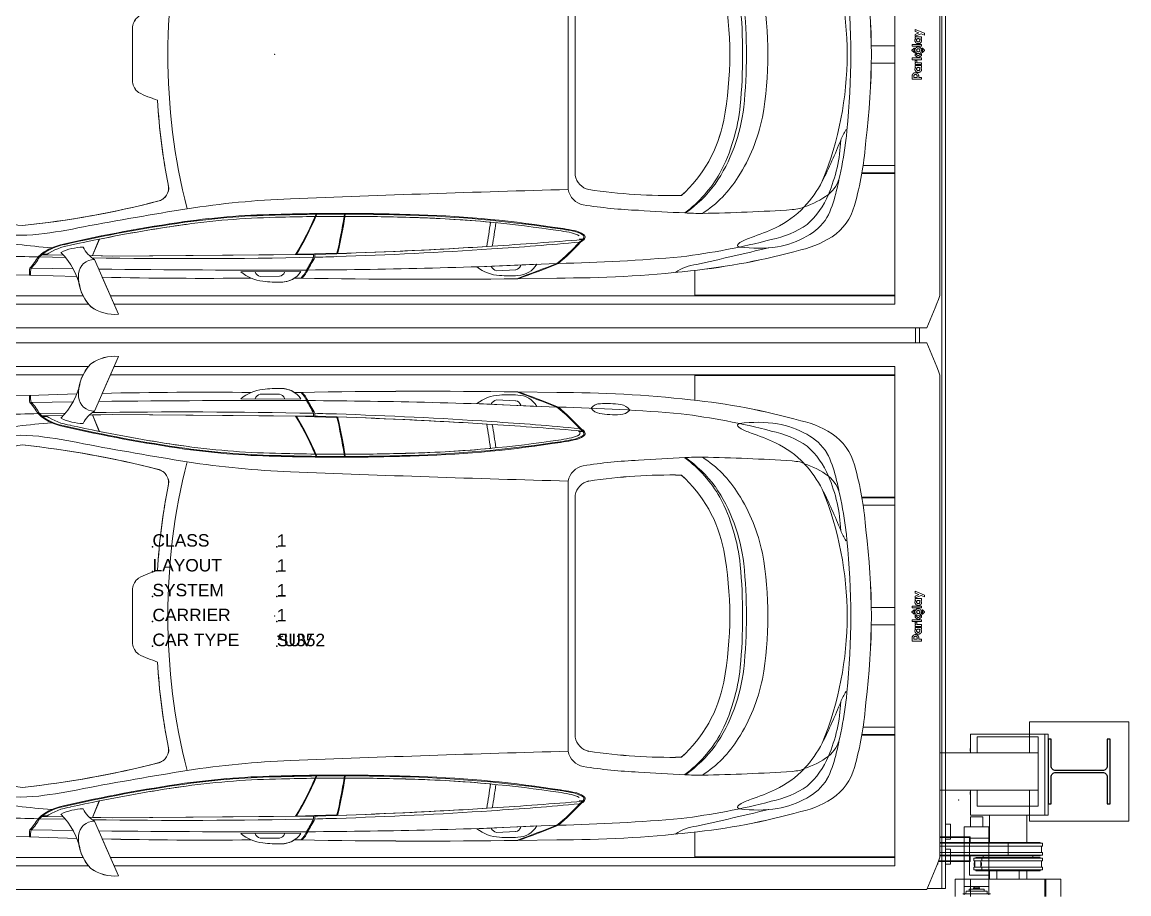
# Model space of a CAD drawing. Header units: inches. Extents: x 1381 to 8971, y 493 to 2599.
# Drawn here: x 1605.9 to 2051, y 1664.3 to 2015 of the extents above; entities that cross this region are included whole.
import ezdxf

# ---------------------------------------------------------------- set-up
doc = ezdxf.new("R2010")
doc.units = ezdxf.units.IN
doc.header["$MEASUREMENT"] = 0
doc.set_wipeout_variables(frame=1)
doc.linetypes.add('PHANTOM', pattern=[12.7, 6.35, -1.27, 1.27, -1.27, 1.27, -1.27])
for name, color, linetype in [('PK24-LOGO', 7, 'Continuous'), ('PK24E', 7, 'Continuous'), ('PK24E-COMP-CAR', 7, 'Continuous'), ('PK24E-DATA', 7, 'Continuous'), ('PK24E-STRUCT-STEEL', 254, 'Continuous')]:
    doc.layers.add(name, color=color, linetype=linetype)
for name, color, linetype, true_color in [('PK24E-COMP-PALLET', 132, 'Continuous', 0x00b7c8), ('PK24E-HELPER', 253, 'PHANTOM', 0xa1a1a1), ('PK24E-SYS-LIFT', 31, 'Continuous', 0xffcc5a), ('PK24E-SYS-SHELF', 31, 'Continuous', 0xffcc5a)]:
    doc.layers.add(name, color=color, linetype=linetype, true_color=true_color)
doc.layers.add('Text', color=142, linetype='Continuous', lineweight=20)
doc.styles.get("Standard").update_dxf_attribs({"font": 'arial.ttf'})

# ---------------------------------------------------------------- blocks, each defined once
blk = doc.blocks.new('SEDAN---TOP-COMP-PKE24')
at = {"layer": 'PK24E-COMP-CAR', "lineweight": 5}
for p, q in [((-62.86, 104.5), (-72.44, 82.5)), ((-98.66, 88.8), (-79.61, 89.39)), ((-5.82, 89.3), (1.87, 89.25)), ((97.78, 90.23), (113.41, 89.96)), ((-98.66, 88.8), (-169.27, 88.29)), ((-97.93, 86.02), (-81.06, 86.26)), ((10.5, 87.37), (-13.63, 87.41)), ((105.43, 84.4), (81.33, 85.52)), ((89.22, 87.05), (96.9, 86.66)), ((-95.15, 81.48), (-93.97, 80.32)), ((-94.58, 81.49), (-84.09, 81.71)), ((-94.58, 81.49), (-93.64, 80.58)), ((-93.64, 80.58), (-91.91, 80.62)), ((-93.36, 80.34), (-91.61, 80.39)), ((-91.91, 80.62), (-84.91, 80.75)), ((-74.57, 80.93), (-65.09, 81.1)), ((-70.54, 74.33), (-73.22, 80.95)), ((15.63, 80.44), (-65.09, 81.1)), ((16.01, 80.23), (8.78, 80.42)), ((15.63, 81.62), (15.63, 80.46)), ((16.01, 80.23), (25.03, 79.95)), ((16.15, 81.61), (16.15, 80.46)), ((122.48, 74.33), (122.11, 74.63)), ((122.48, 74.33), (124.09, 74.18)), ((123.8, 74.5), (124.09, 74.18)), ((16.52, 65.21), (16.91, 64.26)), ((16.91, 64.26), (28.03, 64.26)), ((28.03, 64.26), (27.9, 65.14)), ((120.81, 48.65), (120.81, -48.65)), ((-57.16, 11.11), (-57.16, -11.11)), ((16.52, -65.21), (16.91, -64.26)), ((16.91, -64.26), (28.03, -64.26)), ((28.03, -64.26), (27.9, -65.14)), ((-70.54, -74.33), (-73.22, -80.95)), ((122.48, -74.33), (124.09, -74.18)), ((123.8, -74.5), (124.09, -74.18)), ((16.01, -80.23), (25.03, -79.95)), ((-95.15, -81.48), (-93.97, -80.32)), ((-94.58, -81.49), (-93.64, -80.58)), ((-94.58, -81.49), (-84.09, -81.71)), ((-93.64, -80.58), (-91.91, -80.62)), ((-93.36, -80.34), (-91.61, -80.39)), ((-91.91, -80.62), (-84.91, -80.75)), ((-74.57, -80.93), (-65.09, -81.1)), ((-62.86, -104.5), (-72.44, -82.5)), ((15.63, -80.44), (-65.09, -81.1)), ((16.01, -80.23), (8.78, -80.42)), ((15.63, -81.62), (15.63, -80.46)), ((16.15, -81.61), (16.15, -80.46)), ((105.43, -84.4), (81.33, -85.52)), ((-98.66, -88.8), (-169.27, -88.29)), ((-98.66, -88.8), (-79.61, -89.39)), ((-97.93, -86.02), (-81.06, -86.26)), ((10.5, -87.37), (-13.63, -87.41)), ((89.22, -87.05), (96.9, -86.66)), ((-5.82, -89.3), (1.87, -89.25)), ((97.78, -90.23), (113.41, -89.96))]:
    blk.add_line(p, q, dxfattribs=at)
blk.add_lwpolyline([(-169.27, 88.29), (-98.66, 88.8), (-79.61, 89.39, 0.023024), (-78.74, 91.93, -0.158163), (-73.91, 101.48, -0.182926), (-62.86, 104.5), (-69.33, 89.64, -0.007742), (-9.49, 90.01, -0.077763), (-4.76, 91.22, -0.044865), (2.6, 91.59, -0.150488), (7.83, 90.05, -0.000309), (10.57, 90.02, -0.008053), (97.78, 90.23), (113.41, 89.96, -0.029408), (167.21, 87.06, -0.042052), (211.54, 78.64, -0.105095), (225.75, 72.2, -0.171896), (233.64, 58.91, -0.050927), (237.67, 34.67, -0.065564), (237.67, -34.67, -0.050927), (233.64, -58.91, -0.171896), (225.75, -72.2, -0.105095), (211.54, -78.64, -0.042052), (167.21, -87.06, -0.029408), (113.41, -89.96), (97.78, -90.23, -0.008053), (10.57, -90.02, -0.000309), (7.83, -90.05, -0.150488), (2.6, -91.59, -0.044865), (-4.76, -91.22, -0.077763), (-9.49, -90.01, -0.007742), (-69.33, -89.64), (-62.86, -104.5, -0.182926), (-73.91, -101.48, -0.158163), (-78.74, -91.93, 0.023024), (-79.61, -89.39), (-98.66, -88.8), (-169.27, -88.29)], format="xyb", dxfattribs=at)
for points in [[(-65.09, 81.1), (-73.22, 80.95), (-70.53, 74.32, 0.014822), (-35.67, 68.36, 0.030043), (2.71, 65.49, 0.004063), (16.22, 65.21, 0.035411), (8.42, 80.5)], [(25.28, 80.15, -0.016235), (28.25, 65.14, 0.00745), (54.29, 65.56, 0.017199), (86.77, 67.51, 0.008624), (85.26, 77.28, 0.007485)], [(-101.46, 68.87, 0.21976), (-113.83, 62.35, 0.069678), (-119.98, 41.74, 0.063275), (-119.98, -41.74, 0.069678), (-113.83, -62.35, 0.21976), (-101.46, -68.87, 0.037117), (-46.41, -58.91, 0.360325), (-42.69, -53.02, -0.038423), (-47.08, -18.45, -0.032223), (-54.77, -15.32, -0.201945), (-57.16, -11.11), (-57.16, 11.11, -0.201945), (-54.77, 15.32, -0.032223), (-47.08, 18.45, -0.038423), (-42.69, 53.02, 0.360325), (-46.41, 58.91, 0.037117)], [(126.3, 54.38, 0.304088), (120.81, 48.65), (120.81, -48.65, 0.304088), (126.3, -54.38, 0.041268), (163.52, -56.77, 0.163886), (180.58, -26.5, 0.091893), (180.58, 26.5, 0.163886), (163.52, 56.77, 0.041268)], [(-35.67, -68.36, 0.014822), (-70.53, -74.32), (-73.22, -80.95), (-65.09, -81.1), (8.42, -80.5, 0.035411), (16.22, -65.21, 0.004063), (2.71, -65.49, 0.030043)], [(28.25, -65.14, -0.016235), (25.28, -80.15, 0.007485), (85.26, -77.28, 0.008624), (86.77, -67.51, 0.017199), (54.29, -65.56, 0.00745)]]:
    blk.add_lwpolyline(points, format="xyb", close=True, dxfattribs=at)
for centre, radius, start, end in [((-64.4, 88.4), 16.17, 84.5375, 126.0025), ((-61.6, 89.26), 17.35, 135.2065, 183.224), ((-106.68, 100.05), 29.09, 315.424, 349.2913), ((-27.52, -1842.23), 1932.32, 89.46551, 91.2399), ((-3.27, 75.49), 15.8, 95.4125, 130.9847), ((-5.03, 86.36), 3.04, 105.091, 158.8834), ((0.97, 50.47), 41.15, 87.7248, 98.0001), ((1.53, 86.64), 2.64, 20.8811, 82.6101), ((2.73, 82.33), 9.26, 33.0251, 90.7991), ((-19.05, -2122.12), 2212.33, 89.23306, 89.30384), ((60.59, -2617.2), 2707.68, 89.21283, 91.05848), ((2.79, 82.38), 10.9, 23.5779, 44.4636), ((2.01, 81.41), 12.48, 25.2884, 43.4409), ((94.26, 47.96), 41.15, 85.1459, 95.4212), ((-293.91, -966.2), 1126.56, 68.80125, 69.67692), ((7.29, -176.06), 281.25, 67.6811, 71.2298), ((115.73, -368.46), 458.42, 83.5521, 90.29), ((-88.33, 88.24), 10.35, 176.9022, 192.453), ((-120.33, 66.66), 29.22, 30.4712, 41.4579), ((-90.22, 88.08), 7.98, 174.7847, 194.9697), ((-112.63, 71.62), 20.57, 28.6754, 44.4041), ((-72.64, 88.8), 6.31, 184.7355, 271.8294), ((-4.65, -5675.73), 5762.5, 89.826757, 90.657219), ((-55.59, 45.28), 79.96, 27.0266, 31.2322), ((0.75, -2315.17), 2401.94, 87.31052, 89.70092), ((400.86, 299.68), 442.21, 208.7857, 209.5474), ((91.15, 73.14), 15.8, 92.8336, 128.4058), ((89.88, 84.08), 3.04, 102.5121, 156.3046), ((96.44, 84.06), 2.64, 18.3022, 80.0312), ((97.45, 79.7), 9.26, 30.4462, 88.2202), ((130.81, 81.06), 4.42, 87.5979, 143.4152), ((133.45, 49.46), 36.11, 80.9538, 94.1886), ((138.58, 80.08), 5.07, 34.0026, 83.7533), ((139.42, -180.22), 268.73, 74.431, 84.063), ((-36.32, -2454.38), 2536.54, 91.32888, 91.97137), ((-80.5, 98.49), 22.61, 233.4438, 258.5287), ((-80.74, 97.3), 21.15, 232.2694, 259.1312), ((-78.45, 100.5), 24, 235.8879, 261.2775), ((-66.73, 72.51), 11.5, 119.7345, 154.246), ((-36.58, -2440.23), 2522.39, 88.81394, 90.83629), ((-95.53, 17.86), 121.37, 22.4976, 31.0717), ((-95.23, 17.86), 121.37, 22.9596, 31.0262), ((114.29, 3096.19), 3016.18, 268.13548, 268.30047), ((47.02, 862.9), 783.05, 267.74093, 268.38698), ((-33.65, -1742.8), 1825.08, 86.20281, 88.16358), ((-40.59, -1924.38), 2005.61, 86.33841, 88.1264), ((-204.34, 26.99), 235.7, 9.0956, 13.0385), ((69.93, 29.14), 70.13, 41.3553, 51.6379), ((94.27, -735.78), 820.14, 85.15985, 88.61477), ((53.37, 12.12), 94.18, 42.3548, 49.8521), ((131.06, 85.96), 4.42, 210.8879, 266.7052), ((136.82, 117.13), 36.11, 260.1145, 273.3493), ((138.88, 86.15), 5.07, 270.5498, 320.3005), ((126.83, -208.42), 292.15, 75.5537, 82.7962), ((-43.08, -455.9), 535.77, 94.9919, 97.9221), ((-76.49, 99.59), 22.08, 244.6304, 268.4473), ((48.2, 656.1), 594.88, 257.06162, 261.83817), ((50.14, 668.51), 607.14, 257.16578, 261.83301), ((47.41, 659.23), 596.69, 257.46559, 261.99639), ((-204.64, 26.99), 235.7, 9.3153, 12.9871), ((-197.26, 28.6), 286.68, 7.7985, 9.7757), ((19.59, -1003.28), 1083.66, 84.54654, 86.42201), ((-192.67, 28.85), 284.29, 7.8575, 9.7787), ((-42.72, -1961.75), 2043.04, 85.32494, 86.34579), ((186.57, 76.77), 0.494, 129.2513, 176.9497), ((187.85, 77.41), 1.87, 199.2077, 244.3684), ((187.48, 75.5), 2.05, 104.9203, 126.3831), ((194.18, 25.29), 52.7, 81.2711, 97.8931), ((200.54, 99.37), 27.23, 240.2717, 250.7282), ((196.47, 42.86), 34.98, 60.0524, 80.5948), ((203.48, 42), 37.52, 53.5971, 77.5949), ((-102.26, 4.78), 67.99, 83.8009, 100.0181), ((-118.87, -126.79), 200.59, 77.923, 83.141), ((98.54, 174.84), 105.16, 276.7852, 281.4395), ((117.61, 80.7), 9.1, 281.3583, 302.3899), ((118.02, 81.66), 10.75, 281.5451, 302.4414), ((118.64, 80.77), 10.03, 280.3524, 303.9003), ((121.98, 73.67), 0.827, 307.5335, 52.783), ((118.65, 69.33), 7.29, 45.0659, 57.3941), ((119.22, 69.61), 7.04, 39.9295, 57.8756), ((123.26, 73.51), 1.07, 299.4491, 38.8727), ((123.66, 73.47), 1.17, 299.3514, 34.4026), ((156.6, -28.17), 107.67, 65.4151, 71.057), ((191.31, 34.66), 40.71, 55.877, 78.0896), ((204.14, 54.36), 21.21, 32.1506, 62.5032), ((210.94, 54.42), 23.14, 11.2056, 50.22), ((-100.59, 52.21), 16.68, 92.9735, 142.5507), ((-140.88, -306.38), 377.31, 75.6057, 84.0024), ((209.43, 1589.03), 1546.4, 259.32932, 260.89545), ((7.17, 381.59), 317.33, 262.1349, 269.1704), ((7.21, 382.52), 317.96, 262.1703, 269.1694), ((7.37, 386.04), 320.58, 262.2841, 269.1673), ((42.27, 538.54), 473.13, 271.4558, 278.3489), ((40.47, 551.19), 486.69, 271.641, 278.3926), ((43.18, 517.82), 453.56, 271.423, 278.6866), ((98.59, 175.86), 106.94, 276.9364, 281.6426), ((98.5, 176.78), 108.13, 277.0023, 281.7071), ((184.17, 33.83), 39.83, 43.7152, 64.3709), ((191.91, 43.6), 33.28, 22.4936, 48.0772), ((26.5, 878.44), 814.5, 268.31692, 269.60026), ((26.62, 883.44), 819.2, 268.31952, 269.29918), ((26.97, 896.69), 831.55, 268.32799, 269.25734), ((26.97, 896.69), 831.55, 269.27979, 269.55469), ((27.03, 939.01), 873.87, 269.57288, 270.05711), ((26.45, 924.83), 860.88, 269.62504, 271.86362), ((27.03, 939.01), 873.87, 270.07421, 271.78768), ((26.62, 925.75), 861.51, 270.11773, 271.848), ((154.02, -128.07), 190.95, 92.3174, 99.017), ((250.68, -1623.18), 1689.13, 92.90937, 93.54287), ((170.81, -28.86), 92.82, 89.2731, 93.6198), ((131.82, 20.25), 54.69, 30.2777, 52.7207), ((131.89, 17.61), 56.95, 37.4412, 54.1701), ((161.23, -630.98), 695.01, 86.13621, 89.11285), ((146.89, 24.97), 46.36, 31.4915, 57.2212), ((205.84, 33.15), 29.38, 79.4948, 85.6599), ((185.1, 46.71), 41.56, 12.9085, 27.0964), ((-48.11, 53.72), 5.46, 344.2805, 79.2136), ((210.31, 0), 253.31, 165.808, 194.192), ((20.7, 421.08), 363.31, 261.1383, 267.7269), ((396.89, 10097.96), 10047.5, 267.772041, 268.409436), ((125.55, 53), 7.66, 100.9038, 169.9775), ((209.09, 54.07), 8.25, 62.0609, 75.2343), ((202.54, 29.3), 33.7, 53.3329, 71.9981), ((176.71, 28.17), 49.14, 27.7511, 42.4711), ((116.96, 27.06), 120.95, 3.6064, 15.2679), ((38507.92, 0), 38389.96, 179.918916, 180.081084), ((127.83, 47.42), 7.13, 102.4032, 170.0587), ((159.36, -169.54), 226.34, 88.9472, 98.3998), ((127.12, 16.32), 54.42, 10.7856, 48.0145), ((214.75, 46.36), 12.73, 11.1246, 51.5606), ((165.67, 31.9), 62.01, 2.3622, 23.2046), ((73.91, 17.65), 156.47, 11.4902, 14.1867), ((179.75, 7.18), 227.11, 168.5559, 177.1567), ((119.54, 13.27), 69.51, 6.5279, 34.0955), ((127.86, 11.49), 69.65, 11.4325, 32.7677), ((94.81, 0), 135.38, 337.8449, 22.1551), ((32.35, -43.02), 210.09, 21.6408, 26.6018), ((111.67, 12.78), 75.95, 5.882, 27.4799), ((75.67, 15.25), 155.25, 6.8321, 12.4866), ((261.66, 49.18), 37.08, 203.3989, 210.465), ((188.44, 27.93), 41.78, 3.7238, 7.9632), ((-25.6, 0), 265.54, 352.4977, 7.5023), ((229.84, 30.63), 0.284, 239.4556, 4.0705), ((-71.6, 0.01), 303.27, 354.2027, 5.7986), ((37.61, 0), 145.4, 349.4993, 10.5007), ((53.43, 0), 144.91, 349.9468, 10.0532), ((-26.66, -42.67), 64.44, 108.4794, 115.8619), ((-35.79, 0), 223.95, 354.7316, 5.2684), ((-17.83, 0), 207.52, 354.1451, 5.8549), ((-50.97, 10.37), 6.23, 127.5597, 173.228), ((-50.97, -10.37), 6.23, 186.772, 232.4403), ((-26.66, 42.67), 64.44, 244.1381, 251.5206), ((179.75, -7.18), 227.11, 182.8433, 191.4441), ((119.54, -13.27), 69.51, 325.9045, 353.4721), ((111.67, -12.78), 75.95, 332.5201, 354.118), ((127.12, -16.32), 54.42, 311.9855, 349.2144), ((127.86, -11.49), 69.65, 327.2323, 348.5675), ((261.66, -49.18), 37.08, 149.535, 156.6011), ((229.84, -30.63), 0.284, 355.9295, 120.5444), ((188.44, -27.93), 41.78, 352.0368, 356.2762), ((32.35, 43.02), 210.09, 333.3982, 338.3592), ((165.67, -31.9), 62.01, 336.7954, 357.6378), ((75.67, -15.25), 155.25, 347.5134, 353.1679), ((116.96, -27.06), 120.95, 344.7321, 356.3936), ((127.83, -47.42), 7.13, 189.9413, 257.5968), ((131.82, -20.25), 54.69, 307.2793, 329.7223), ((214.75, -46.36), 12.73, 308.4394, 348.8754), ((73.91, -17.65), 156.47, 345.8133, 348.5098), ((-48.11, -53.72), 5.46, 280.7864, 15.7195), ((131.89, -17.61), 56.95, 305.8299, 322.5588), ((146.89, -24.97), 46.36, 302.7788, 328.5085), ((176.71, -28.17), 49.14, 317.5289, 332.2489), ((396.89, -10097.96), 10047.5, 91.590564, 92.227959), ((125.55, -53), 7.66, 190.0225, 259.0962), ((159.36, 169.54), 226.34, 261.6002, 271.0528), ((202.54, -29.3), 33.7, 288.0019, 306.6671), ((191.91, -43.6), 33.28, 311.9228, 337.5064), ((185.1, -46.71), 41.56, 332.9036, 347.0915), ((-140.88, 306.38), 377.31, 275.9976, 284.3943), ((209.43, -1589.03), 1546.4, 99.10455, 100.67068), ((20.7, -421.08), 363.31, 92.2731, 98.8617), ((154.02, 128.07), 190.95, 260.983, 267.6826), ((184.17, -33.83), 39.83, 295.6291, 316.2848), ((205.84, -33.15), 29.38, 274.3401, 280.5052), ((209.09, -54.07), 8.25, 284.7657, 297.9391), ((210.94, -54.42), 23.14, 309.78, 348.7944), ((-100.59, -52.21), 16.68, 217.4493, 267.0265), ((7.17, -381.59), 317.33, 90.8296, 97.8651), ((7.21, -382.52), 317.96, 90.8306, 97.8297), ((7.37, -386.04), 320.58, 90.8327, 97.7159), ((26.5, -878.44), 814.5, 90.39974, 91.68308), ((26.62, -883.44), 819.2, 90.70082, 91.68048), ((26.97, -896.69), 831.55, 90.74266, 91.67201), ((-95.53, -17.86), 121.37, 328.9283, 337.5024), ((-95.23, -17.86), 121.37, 328.9738, 337.0404), ((26.97, -896.69), 831.55, 90.44531, 90.72021), ((27.03, -939.01), 873.87, 89.94289, 90.42712), ((26.45, -924.83), 860.88, 88.13638, 90.37496), ((-204.64, -26.99), 235.7, 347.0129, 350.6847), ((-204.34, -26.99), 235.7, 346.9615, 350.9044), ((27.03, -939.01), 873.87, 88.21232, 89.92579), ((26.62, -925.75), 861.51, 88.152, 89.88227), ((42.27, -538.54), 473.13, 81.6511, 88.5442), ((40.47, -551.19), 486.69, 81.6074, 88.359), ((43.18, -517.82), 453.56, 81.3134, 88.577), ((250.68, 1623.18), 1689.13, 266.45713, 267.09063), ((170.81, 28.86), 92.82, 266.3802, 270.7269), ((161.23, 630.98), 695.01, 270.88715, 273.86379), ((204.14, -54.36), 21.21, 297.4968, 327.8494), ((-118.87, 126.79), 200.59, 276.859, 282.077), ((48.2, -656.1), 594.88, 98.16183, 102.93838), ((50.14, -668.51), 607.14, 98.16699, 102.83422), ((47.41, -659.23), 596.69, 98.00361, 102.53441), ((-197.26, -28.6), 286.68, 350.2243, 352.2015), ((-192.67, -28.85), 284.29, 350.2213, 352.1425), ((98.54, -174.84), 105.16, 78.5605, 83.2148), ((98.59, -175.86), 106.94, 78.3574, 83.0636), ((98.5, -176.78), 108.13, 78.2929, 82.9977), ((118.02, -81.66), 10.75, 57.5586, 78.4549), ((118.64, -80.77), 10.03, 56.0997, 79.6476), ((156.6, 28.17), 107.67, 288.943, 294.5849), ((191.31, -34.66), 40.71, 281.9104, 304.123), ((-43.08, 455.9), 535.77, 262.0779, 265.0081), ((-102.26, -4.78), 67.99, 259.9819, 276.1991), ((19.59, 1003.28), 1083.66, 273.57799, 275.45346), ((-42.72, 1961.75), 2043.04, 273.65421, 274.67506), ((69.93, -29.14), 70.13, 308.3621, 318.6447), ((53.37, -12.12), 94.18, 310.1479, 317.6452), ((117.61, -80.7), 9.1, 57.6101, 78.6417), ((118.65, -69.33), 7.29, 302.6059, 314.9341), ((119.22, -69.61), 7.04, 302.1244, 320.0705), ((123.26, -73.51), 1.07, 321.1273, 60.5509), ((123.66, -73.47), 1.17, 325.5974, 60.6486), ((126.83, 208.42), 292.15, 277.2038, 284.4463), ((200.54, -99.37), 27.23, 109.2718, 119.7283), ((196.47, -42.86), 34.98, 279.4052, 299.9476), ((203.48, -42), 37.52, 282.4051, 306.4029), ((-80.5, -98.49), 22.61, 101.4713, 126.5562), ((-80.74, -97.3), 21.15, 100.8688, 127.7306), ((-78.45, -100.5), 24, 98.7225, 124.1121), ((-76.49, -99.59), 22.08, 91.5527, 115.3696), ((-106.68, -100.05), 29.09, 10.7087, 44.576), ((-66.73, -72.51), 11.5, 205.754, 240.2655), ((-33.65, 1742.8), 1825.08, 271.83642, 273.79719), ((-40.59, 1924.38), 2005.61, 271.8736, 273.66159), ((139.42, 180.22), 268.73, 275.937, 285.569), ((-246.73, 1783.89), 1914.22, 282.56403, 283.45609), ((187.85, -77.41), 1.87, 115.6316, 160.7923), ((186.57, -76.77), 0.494, 183.0503, 230.7487), ((187.48, -75.5), 2.05, 233.6169, 255.0797), ((194.18, -25.29), 52.7, 262.1069, 278.7289), ((-36.32, 2454.38), 2536.54, 268.02863, 268.67112), ((-120.33, -66.66), 29.22, 318.5421, 329.5288), ((-112.63, -71.62), 20.57, 315.5959, 331.3246), ((-72.64, -88.8), 6.31, 88.1706, 175.2645), ((-36.58, 2440.23), 2522.39, 269.16371, 271.18606), ((-55.59, -45.28), 79.96, 328.7678, 332.9734), ((400.86, -299.68), 442.21, 150.4526, 151.2143), ((0.75, 2315.17), 2401.94, 270.29908, 272.68948), ((47.02, -862.9), 783.05, 91.61302, 92.25907), ((114.29, -3096.19), 3016.18, 91.69953, 91.86452), ((-293.91, 966.2), 1126.56, 290.32308, 291.19875), ((97.45, -79.7), 9.26, 271.7798, 329.5538), ((7.29, 176.06), 281.25, 288.7702, 292.3189), ((94.27, 735.78), 820.14, 271.38523, 274.84015), ((171.42, -102.14), 17.73, 95.6452, 125.5224), ((-88.33, -88.24), 10.35, 167.547, 183.0978), ((-90.22, -88.08), 7.98, 165.0303, 185.2153), ((-61.6, -89.26), 17.35, 176.776, 224.7935), ((-4.65, 5675.73), 5762.5, 269.342781, 270.173243), ((-3.27, -75.49), 15.8, 229.0153, 264.5875), ((-5.03, -86.36), 3.04, 201.1166, 254.909), ((1.53, -86.64), 2.64, 277.3899, 339.1189), ((2.73, -82.33), 9.26, 269.2009, 326.9749), ((2.79, -82.38), 10.9, 315.5364, 336.4221), ((2.01, -81.41), 12.48, 316.5591, 334.7116), ((91.15, -73.14), 15.8, 231.5942, 267.1664), ((89.88, -84.08), 3.04, 203.6954, 257.4879), ((94.26, -47.96), 41.15, 264.5788, 274.8541), ((96.44, -84.06), 2.64, 279.9688, 341.6978), ((115.73, 368.46), 458.42, 269.71, 276.4479), ((-27.52, 1842.23), 1932.32, 268.7601, 270.53449), ((0.97, -50.47), 41.15, 261.9999, 272.2752), ((-19.05, 2122.12), 2212.33, 270.69616, 270.76694), ((60.59, 2617.2), 2707.68, 268.94152, 270.78717), ((-64.4, -88.4), 16.17, 233.9975, 275.4625)]:
    blk.add_arc(centre, radius, start, end, dxfattribs=at)
blk = doc.blocks.new('LOGO----DECOR-PK24')
at = {"layer": 'PK24-LOGO', "lineweight": 5}
for p, q in [((-10, 2.13), (-8.71, 2.13)), ((-10, -1.62), (-10, 2.13)), ((-9.29, 1.47), (-9.29, 0.11)), ((-8.76, 1.47), (-9.29, 1.47)), ((-9.29, 0.11), (-8.76, 0.11)), ((-8.61, 1.46), (-8.76, 1.47)), ((-8.76, 0.11), (-8.61, 0.13)), ((-8.71, 2.13), (-8.43, 2.11)), ((-8.48, 1.42), (-8.61, 1.46)), ((-8.61, 0.13), (-8.48, 0.17)), ((-8.36, 1.35), (-8.48, 1.42)), ((-8.48, 0.17), (-8.36, 0.23)), ((-8.43, 2.11), (-8.3, 2.07)), ((-8.26, 1.27), (-8.36, 1.35)), ((-8.36, 0.23), (-8.26, 0.31)), ((-8.3, 2.07), (-8.17, 2.03)), ((-8.19, 1.17), (-8.26, 1.27)), ((-8.26, 0.31), (-8.19, 0.41)), ((-8.13, 1.05), (-8.19, 1.17)), ((-8.19, 0.41), (-8.13, 0.53)), ((-8.17, 2.03), (-7.94, 1.9)), ((-8.09, 0.93), (-8.13, 1.05)), ((-8.13, 0.53), (-8.09, 0.66)), ((-8.08, 0.79), (-8.09, 0.93)), ((-8.09, 0.66), (-8.08, 0.79)), ((-7.94, 1.9), (-7.74, 1.74)), ((-7.74, 1.74), (-7.58, 1.55)), ((-7.58, 0.04), (-7.74, -0.16)), ((-7.58, 1.55), (-7.46, 1.32)), ((-7.46, 0.27), (-7.58, 0.04)), ((-7.46, 1.32), (-7.38, 1.06)), ((-7.38, 0.52), (-7.46, 0.27)), ((-7.38, 1.06), (-7.36, 0.79)), ((-7.36, 0.79), (-7.38, 0.52)), ((-7.19, -0.02), (-7.16, 0.13)), ((-7.16, 0.13), (-7.11, 0.26)), ((-7.11, 0.26), (-6.98, 0.49)), ((-6.98, 0.49), (-6.82, 0.68)), ((-6.82, 0.68), (-6.62, 0.82)), ((-6.62, 0.82), (-6.41, 0.92)), ((-6.42, 0.06), (-6.48, -0.05)), ((-6.33, 0.17), (-6.42, 0.06)), ((-6.41, 0.92), (-6.19, 0.98)), ((-6.23, 0.25), (-6.33, 0.17)), ((-6.11, 0.31), (-6.23, 0.25)), ((-6.19, 0.98), (-5.97, 1)), ((-5.98, 0.35), (-6.11, 0.31)), ((-5.84, 0.36), (-5.98, 0.35)), ((-5.97, 1), (-5.74, 0.98)), ((-5.71, 0.35), (-5.84, 0.36)), ((-5.74, 0.98), (-5.53, 0.92)), ((-5.58, 0.31), (-5.71, 0.35)), ((-5.47, 0.24), (-5.58, 0.31)), ((-5.53, 0.92), (-5.35, 0.82)), ((-5.37, 0.16), (-5.47, 0.24)), ((-5.29, 0.06), (-5.37, 0.16)), ((-5.35, 0.82), (-5.21, 0.7)), ((-5.23, -0.06), (-5.29, 0.06)), ((-5.21, 0.7), (-5.21, 0.95)), ((-5.21, 0.95), (-4.5, 0.95)), ((-4.5, 0.95), (-4.5, -1.62)), ((-3.41, 0.95), (-4.11, 0.95)), ((-4.11, 0.95), (-4.11, -1.62)), ((-3.41, 0.53), (-3.41, 0.95)), ((-3.36, 0.62), (-3.41, 0.53)), ((-3.37, -0.03), (-3.32, 0.06)), ((-3.29, 0.71), (-3.36, 0.62)), ((-3.32, 0.06), (-3.26, 0.13)), ((-3.22, 0.78), (-3.29, 0.71)), ((-3.26, 0.13), (-3.19, 0.19)), ((-3.14, 0.84), (-3.22, 0.78)), ((-3.19, 0.19), (-3.11, 0.23)), ((-3.05, 0.89), (-3.14, 0.84)), ((-3.11, 0.23), (-3.02, 0.26)), ((-2.94, 0.92), (-3.05, 0.89)), ((-3.02, 0.26), (-2.92, 0.27)), ((-2.83, 0.94), (-2.94, 0.92)), ((-2.92, 0.27), (-2.42, 0.27)), ((-2.7, 0.95), (-2.83, 0.94)), ((-2.42, 0.95), (-2.7, 0.95)), ((-2.42, 0.27), (-2.42, 0.95)), ((-1.42, 2.13), (-2.13, 2.13)), ((-2.13, 2.13), (-2.13, -1.62)), ((-1.42, -1.62), (-1.42, 2.13)), ((-0.37, 0.95), (-1.42, -0.33)), ((-0.61, -0.33), (0.44, 0.95)), ((0.44, 0.95), (-0.37, 0.95)), ((0.44, 0.19), (0.36, -0.06)), ((0.56, 0.41), (0.44, 0.19)), ((0.72, 0.61), (0.56, 0.41)), ((0.92, 0.77), (0.72, 0.61)), ((0.77, 1.32), (0.79, 1.37)), ((0.78, 1.26), (0.77, 1.32)), ((0.81, 1.24), (0.78, 1.26)), ((0.79, 1.37), (1.61, 2.19)), ((0.85, 1.23), (0.81, 1.24)), ((0.89, 1.24), (0.85, 1.23)), ((1.07, 1.32), (0.89, 1.24)), ((1.15, 0.9), (0.92, 0.77)), ((1.27, 1.37), (1.07, 1.32)), ((1.07, -0.08), (1.13, 0.03)), ((1.13, 0.03), (1.21, 0.12)), ((1.4, 0.98), (1.15, 0.9)), ((1.21, 0.12), (1.3, 0.2)), ((1.46, 1.41), (1.27, 1.37)), ((1.3, 0.2), (1.41, 0.26)), ((1.67, 1), (1.4, 0.98)), ((1.41, 0.26), (1.54, 0.3)), ((1.67, 1.42), (1.46, 1.41)), ((1.54, 0.3), (1.67, 0.31)), ((1.61, 2.19), (1.67, 2.21)), ((1.67, 2.21), (1.73, 2.19)), ((1.87, 1.41), (1.67, 1.42)), ((1.94, 0.98), (1.67, 1)), ((1.67, 0.31), (1.8, 0.3)), ((1.73, 2.19), (2.54, 1.37)), ((1.8, 0.3), (1.92, 0.26)), ((2.07, 1.37), (1.87, 1.41)), ((1.92, 0.26), (2.03, 0.2)), ((2.19, 0.9), (1.94, 0.98)), ((2.03, 0.2), (2.13, 0.12)), ((2.26, 1.32), (2.07, 1.37)), ((2.13, 0.12), (2.2, 0.03)), ((2.41, 0.77), (2.19, 0.9)), ((2.2, 0.03), (2.26, -0.08)), ((2.45, 1.24), (2.26, 1.32)), ((2.61, 0.61), (2.41, 0.77)), ((2.48, 1.23), (2.45, 1.24)), ((2.52, 1.24), (2.48, 1.23)), ((2.55, 1.26), (2.52, 1.24)), ((2.54, 1.37), (2.57, 1.32)), ((2.57, 1.32), (2.55, 1.26)), ((2.78, 0.41), (2.61, 0.61)), ((2.9, 0.19), (2.78, 0.41)), ((2.98, -0.06), (2.9, 0.19)), ((3.31, 2.13), (4.01, 2.13)), ((3.31, -1.62), (3.31, 2.13)), ((4.01, 2.13), (4.01, -1.62)), ((4.37, -0.02), (4.4, 0.13)), ((4.4, 0.13), (4.45, 0.26)), ((4.45, 0.26), (4.58, 0.49)), ((4.58, 0.49), (4.74, 0.68)), ((4.74, 0.68), (4.93, 0.82)), ((4.93, 0.82), (5.15, 0.92)), ((5.14, 0.06), (5.08, -0.05)), ((5.23, 0.17), (5.14, 0.06)), ((5.15, 0.92), (5.37, 0.98)), ((5.33, 0.25), (5.23, 0.17)), ((5.45, 0.31), (5.33, 0.25)), ((5.37, 0.98), (5.59, 1)), ((5.58, 0.35), (5.45, 0.31)), ((5.72, 0.36), (5.58, 0.35)), ((5.59, 1), (5.82, 0.98)), ((5.85, 0.35), (5.72, 0.36)), ((5.82, 0.98), (6.03, 0.92)), ((5.98, 0.31), (5.85, 0.35)), ((6.09, 0.24), (5.98, 0.31)), ((6.03, 0.92), (6.21, 0.82)), ((6.19, 0.16), (6.09, 0.24)), ((6.27, 0.06), (6.19, 0.16)), ((6.21, 0.82), (6.35, 0.7)), ((6.32, -0.06), (6.27, 0.06)), ((6.35, 0.7), (6.35, 0.95)), ((6.35, 0.95), (7.06, 0.95)), ((7.06, 0.95), (7.06, -1.62)), ((8.33, -1.51), (7.31, 0.95)), ((7.31, 0.95), (8.05, 0.95)), ((8.05, 0.95), (8.68, -0.63)), ((10, 0.95), (8.51, -2.81)), ((8.68, -0.63), (9.27, 0.95)), ((9.27, 0.95), (10, 0.95)), ((-9.29, -1.62), (-10, -1.62)), ((-8.71, -0.55), (-9.29, -0.55)), ((-9.29, -0.55), (-9.29, -1.62)), ((-8.43, -0.52), (-8.71, -0.55)), ((-8.3, -0.49), (-8.43, -0.52)), ((-8.17, -0.44), (-8.3, -0.49)), ((-7.94, -0.32), (-8.17, -0.44)), ((-7.74, -0.16), (-7.94, -0.32)), ((-7.22, -0.33), (-7.21, -0.17)), ((-7.21, -0.5), (-7.22, -0.33)), ((-7.21, -0.17), (-7.19, -0.02)), ((-7.19, -0.65), (-7.21, -0.5)), ((-7.16, -0.79), (-7.19, -0.65)), ((-7.1, -0.92), (-7.16, -0.79)), ((-6.97, -1.15), (-7.1, -0.92)), ((-6.81, -1.34), (-6.97, -1.15)), ((-6.62, -1.48), (-6.81, -1.34)), ((-6.41, -1.59), (-6.62, -1.48)), ((-6.52, -0.18), (-6.53, -0.33)), ((-6.53, -0.33), (-6.52, -0.47)), ((-6.48, -0.05), (-6.52, -0.18)), ((-6.52, -0.47), (-6.48, -0.6)), ((-6.48, -0.6), (-6.42, -0.72)), ((-6.42, -0.72), (-6.33, -0.82)), ((-6.19, -1.65), (-6.41, -1.59)), ((-6.33, -0.82), (-6.23, -0.9)), ((-6.23, -0.9), (-6.11, -0.97)), ((-5.98, -1.67), (-6.19, -1.65)), ((-6.11, -0.97), (-5.98, -1.01)), ((-5.98, -1.01), (-5.84, -1.02)), ((-5.74, -1.65), (-5.98, -1.67)), ((-5.84, -1.02), (-5.71, -1.01)), ((-5.53, -1.57), (-5.74, -1.65)), ((-5.71, -1.01), (-5.58, -0.97)), ((-5.58, -0.97), (-5.47, -0.9)), ((-5.35, -1.47), (-5.53, -1.57)), ((-5.47, -0.9), (-5.37, -0.82)), ((-5.37, -0.82), (-5.29, -0.72)), ((-5.21, -1.33), (-5.35, -1.47)), ((-5.29, -0.72), (-5.23, -0.6)), ((-5.2, -0.19), (-5.23, -0.06)), ((-5.23, -0.6), (-5.2, -0.47)), ((-5.21, -1.62), (-5.21, -1.33)), ((-5.21, -1.33), (-5.21, -1.33)), ((-4.5, -1.62), (-5.21, -1.62)), ((-5.19, -0.33), (-5.2, -0.19)), ((-5.2, -0.47), (-5.19, -0.33)), ((-4.11, -1.62), (-3.41, -1.62)), ((-3.41, -0.21), (-3.4, -0.12)), ((-3.41, -1.62), (-3.41, -0.21)), ((-3.4, -0.12), (-3.37, -0.03)), ((-2.13, -1.62), (-1.42, -1.62)), ((-1.42, -0.33), (-0.37, -1.62)), ((0.44, -1.62), (-0.61, -0.33)), ((-0.37, -1.62), (0.44, -1.62)), ((0.36, -0.06), (0.33, -0.33)), ((0.33, -0.33), (0.36, -0.6)), ((0.36, -0.6), (0.44, -0.85)), ((0.44, -0.85), (0.56, -1.08)), ((0.56, -1.08), (0.72, -1.28)), ((0.72, -1.28), (0.92, -1.44)), ((0.77, -1.98), (0.78, -1.93)), ((0.79, -2.04), (0.77, -1.98)), ((0.78, -1.93), (0.81, -1.9)), ((1.61, -2.85), (0.79, -2.04)), ((0.81, -1.9), (0.85, -1.89)), ((0.85, -1.89), (0.89, -1.9)), ((0.89, -1.9), (1.07, -1.98)), ((0.92, -1.44), (1.15, -1.56)), ((1.02, -0.33), (1.03, -0.2)), ((1.03, -0.46), (1.02, -0.33)), ((1.03, -0.2), (1.07, -0.08)), ((1.07, -0.59), (1.03, -0.46)), ((1.13, -0.7), (1.07, -0.59)), ((1.07, -1.98), (1.27, -2.04)), ((1.21, -0.79), (1.13, -0.7)), ((1.15, -1.56), (1.4, -1.64)), ((1.3, -0.87), (1.21, -0.79)), ((1.27, -2.04), (1.46, -2.07)), ((1.41, -0.93), (1.3, -0.87)), ((1.4, -1.64), (1.67, -1.67)), ((1.54, -0.97), (1.41, -0.93)), ((1.46, -2.07), (1.67, -2.09)), ((1.67, -0.98), (1.54, -0.97)), ((1.67, -2.88), (1.61, -2.85)), ((1.8, -0.97), (1.67, -0.98)), ((1.67, -1.67), (1.94, -1.64)), ((1.67, -2.09), (1.87, -2.07)), ((1.73, -2.85), (1.67, -2.88)), ((2.54, -2.04), (1.73, -2.85)), ((1.92, -0.93), (1.8, -0.97)), ((1.87, -2.07), (2.07, -2.04)), ((2.03, -0.87), (1.92, -0.93)), ((1.94, -1.64), (2.19, -1.56)), ((2.13, -0.79), (2.03, -0.87)), ((2.07, -2.04), (2.26, -1.98)), ((2.2, -0.7), (2.13, -0.79)), ((2.19, -1.56), (2.41, -1.44)), ((2.26, -0.59), (2.2, -0.7)), ((2.26, -0.08), (2.3, -0.2)), ((2.3, -0.46), (2.26, -0.59)), ((2.26, -1.98), (2.45, -1.9)), ((2.3, -0.2), (2.31, -0.33)), ((2.31, -0.33), (2.3, -0.46)), ((2.41, -1.44), (2.61, -1.28)), ((2.45, -1.9), (2.48, -1.89)), ((2.48, -1.89), (2.52, -1.9)), ((2.52, -1.9), (2.55, -1.93)), ((2.57, -1.98), (2.54, -2.04)), ((2.55, -1.93), (2.57, -1.98)), ((2.61, -1.28), (2.78, -1.08)), ((2.78, -1.08), (2.9, -0.85)), ((2.9, -0.85), (2.98, -0.6)), ((3, -0.33), (2.98, -0.06)), ((2.98, -0.6), (3, -0.33)), ((4.01, -1.62), (3.31, -1.62)), ((4.34, -0.17), (4.37, -0.02)), ((4.34, -0.33), (4.34, -0.17)), ((4.34, -0.5), (4.34, -0.33)), ((4.37, -0.65), (4.34, -0.5)), ((4.4, -0.79), (4.37, -0.65)), ((4.46, -0.92), (4.4, -0.79)), ((4.59, -1.15), (4.46, -0.92)), ((4.75, -1.34), (4.59, -1.15)), ((4.94, -1.48), (4.75, -1.34)), ((5.15, -1.59), (4.94, -1.48)), ((5.04, -0.18), (5.03, -0.33)), ((5.03, -0.33), (5.04, -0.47)), ((5.08, -0.05), (5.04, -0.18)), ((5.04, -0.47), (5.08, -0.6)), ((5.08, -0.6), (5.14, -0.72)), ((5.14, -0.72), (5.23, -0.82)), ((5.37, -1.65), (5.15, -1.59)), ((5.23, -0.82), (5.33, -0.9)), ((5.33, -0.9), (5.45, -0.97)), ((5.58, -1.67), (5.37, -1.65)), ((5.45, -0.97), (5.58, -1.01)), ((5.58, -1.01), (5.72, -1.02)), ((5.81, -1.65), (5.58, -1.67)), ((5.72, -1.02), (5.85, -1.01)), ((6.03, -1.57), (5.81, -1.65)), ((5.85, -1.01), (5.98, -0.97)), ((5.98, -0.97), (6.09, -0.9)), ((6.21, -1.47), (6.03, -1.57)), ((6.09, -0.9), (6.19, -0.82)), ((6.19, -0.82), (6.27, -0.72)), ((6.35, -1.33), (6.21, -1.47)), ((6.27, -0.72), (6.32, -0.6)), ((6.36, -0.19), (6.32, -0.06)), ((6.32, -0.6), (6.36, -0.47)), ((6.35, -1.62), (6.35, -1.33)), ((6.35, -1.33), (6.35, -1.33)), ((7.06, -1.62), (6.35, -1.62)), ((6.37, -0.33), (6.36, -0.19)), ((6.36, -0.47), (6.37, -0.33)), ((7.8, -2.81), (8.33, -1.51)), ((8.51, -2.81), (7.8, -2.81))]:
    blk.add_line(p, q, dxfattribs=at)
blk = doc.blocks.new('*U19')
at = {"lineweight": 5}
blk.add_wipeout([(-267.5, 96.99), (-262.27, 110), (262.27, 110), (267.5, 96.99), (267.5, -96.99), (262.27, -110), (-262.27, -110), (-267.5, -96.99)], dxfattribs=at)
at = {"layer": 'PK24E-COMP-PALLET', "lineweight": 5}
for p, q in [((262.27, 110), (-262.27, 110)), ((-74.88, 100.42), (-249.45, 100.42)), ((249.45, 100.42), (-64.64, 100.42)), ((249.45, -100.42), (249.45, 100.42)), ((-77.07, 97.11), (-249.45, 97.11)), ((249.45, 97.11), (-66.08, 97.11)), ((168.92, 86.88), (168.92, 96.89)), ((249.45, 96.89), (168.92, 96.89)), ((267.5, -96.99), (267.5, 96.99)), ((249.45, 47.89), (236.1, 47.89)), ((249.45, 47.67), (236.14, 47.67)), ((249.45, 44.65), (236.63, 44.65)), ((249.45, 3.52), (239.92, 3.52)), ((249.45, -3.52), (239.92, -3.52)), ((249.45, -47.89), (236.1, -47.89)), ((249.45, -47.67), (236.14, -47.67)), ((249.45, -44.65), (236.63, -44.65)), ((168.92, -96.89), (168.92, -86.88)), ((-77.07, -97.11), (-249.45, -97.11)), ((249.45, -97.11), (-66.08, -97.11)), ((249.45, -96.89), (168.92, -96.89)), ((-74.88, -100.42), (-249.45, -100.42)), ((249.45, -100.42), (-64.64, -100.42)), ((262.27, -110), (-262.27, -110))]:
    blk.add_line(p, q, dxfattribs=at)
for start, end in [(20.4566, 23.3531), (336.6469, 339.5434)]:
    blk.add_arc((7.5, 0), 277.5, start, end, dxfattribs=at)
at = {"layer": 'PK24E-HELPER', "lineweight": 5}
blk.add_point((0, 0), dxfattribs=at)
at = {"linetype": 'Continuous', "lineweight": 5, "rotation": 90}
blk.add_blockref('LOGO----DECOR-PK24', (258.47, 0), dxfattribs=at)
at = {"layer": 'PK24E', "lineweight": 5}
blk.add_blockref('SEDAN---TOP-COMP-PKE24', (0, 0), dxfattribs=at)
blk = doc.blocks.new('*U52')
for p in [(0, 0), (50, 0), (0, -10), (0, -10), (50, -10), (50, -10), (0, -20), (0, -20), (50, -20), (50, -20), (0, -30), (0, -30), (50, -30), (50, -30), (0, -40), (50, -40)]:
    blk.add_point(p)
blk = doc.blocks.new('*U20')
at = {"layer": 'PK24E-HELPER', "lineweight": 5}
blk.add_point((275, -74), dxfattribs=at)
blk.add_point((275, -74), dxfattribs=at)
at = {"layer": 'PK24E-SYS-SHELF', "lineweight": 5}
for p, q in [((268.25, -109.5), (268.25, 811.98)), ((269.75, 796.8), (269.75, -109.5)), ((271.75, -83.75), (269.75, -83.75)), ((271.75, -89.75), (271.75, -83.75)), ((269.75, -89.75), (271.75, -89.75)), ((271.75, -93.75), (269.75, -93.75)), ((271.75, -99.75), (271.75, -93.75)), ((269.75, -99.75), (271.75, -99.75)), ((262.48, -109.5), (268.25, -109.5)), ((269.75, -109.5), (268.25, -109.5))]:
    blk.add_line(p, q, dxfattribs=at)
at = {"layer": 'PK24E', "lineweight": 5}
blk.add_blockref('*U19', (0, 0), dxfattribs=at)
at = {"layer": 'PK24E-SYS-SHELF', "lineweight": 5}
for p, q in [((257.75, 110), (257.75, 116)), ((259.25, 110), (259.25, 116))]:
    blk.add_line(p, q, dxfattribs=at)
at = {"layer": 'PK24E-DATA', "lineweight": 5}
blk.add_blockref('*U52', (-49.17, 27.92), dxfattribs=at)
at = {"layer": 'PK24E-DATA', "lineweight": 5, "char_height": 5, "attachment_point": 7}
for s, insert in [('CLASS', (-49.17, 27.92)), ('LAYOUT', (-49.17, 17.92)), ('SYSTEM', (-49.17, 7.92)), ('CARRIER', (-49.17, -2.08)), ('CAR TYPE', (-49.17, -12.08))]:
    blk.add_mtext_dynamic_manual_height_columns(s, width=42.8552, gutter_width=17.5, heights=[0], dxfattribs=dict(at, insert=insert))
at = {"layer": 'PK24E-DATA', "lineweight": 5}
for tag, p in [('COMP_TYPE', (0.83, 27.92)), ('LAYOUT_ID', (0.83, 17.92)), ('SYSTEM_ID', (0.83, 7.92)), ('CARRIER_ID', (0.83, -2.08)), ('CAR_TYPE', (0.83, -12.08))]:
    blk.add_attdef(tag, p, '', height=5, dxfattribs=at)
at = {"layer": 'PK24E', "lineweight": 5}
blk.add_blockref('*U19', (0, 226), dxfattribs=at)
blk = doc.blocks.new('ELIFTTT-CHASIS--TOP-COMP-PKE24')
at = {"layer": 'PK24E-HELPER', "lineweight": 5}
blk.add_point((0, 167.5), dxfattribs=at)
at = {"layer": 'PK24E-SYS-LIFT', "lineweight": 5}
for p, q in [((279.75, 149.25), (279.75, 145.25)), ((284.75, 149.25), (279.75, 149.25)), ((284.75, 145.25), (284.75, 149.25)), ((277.25, 145.25), (277.25, 121.25)), ((287.25, 145.25), (277.25, 145.25)), ((287.25, 140.65), (287.25, 145.25)), ((287.25, 140.65), (279.35, 140.65)), ((279.35, 140.65), (279.35, 125.85)), ((287.25, 125.85), (287.25, 140.65)), ((281.1, 132.62), (281.1, 131.52)), ((282.02, 132.62), (281.1, 132.62)), ((281.1, 131.52), (281.48, 131.52)), ((281.48, 131.52), (281.48, 128.98)), ((283.48, 132.95), (282.02, 132.95)), ((282.02, 132.95), (282.02, 132.62)), ((283.48, 132.62), (283.48, 132.95)), ((284.4, 132.62), (283.48, 132.62)), ((284.02, 131.52), (284.4, 131.52)), ((284.02, 128.98), (284.02, 131.52)), ((284.4, 131.52), (284.4, 132.62)), ((279.35, 125.85), (287.25, 125.85)), ((281.1, 128.98), (281.1, 127.88)), ((281.48, 128.98), (281.1, 128.98)), ((281.1, 127.88), (282.02, 127.88)), ((282.02, 127.88), (282.02, 127.55)), ((282.02, 127.55), (283.48, 127.55)), ((283.48, 127.88), (284.4, 127.88)), ((283.48, 127.55), (283.48, 127.88)), ((284.4, 128.98), (284.02, 128.98)), ((284.4, 127.88), (284.4, 128.98)), ((287.25, 121.25), (287.25, 125.85)), ((277.25, 121.25), (287.25, 121.25)), ((277.25, 121.25), (277.25, 118.3)), ((281.1, 120.7), (281, 120.6)), ((281, 120.6), (281, 120.1)), ((283.5, 120.6), (281, 120.6)), ((281.1, 120.7), (283.4, 120.7)), ((281.25, 121.25), (281.25, 120.7)), ((283.25, 120.7), (283.25, 121.25)), ((283.5, 120.6), (283.4, 120.7)), ((283.5, 120.1), (283.5, 120.6)), ((287.25, 118.3), (287.25, 121.25)), ((276.68, 118.3), (277.28, 118.3)), ((277.28, 118.3), (277.26, 117.91)), ((277.28, 118.3), (287.22, 118.3)), ((278.03, 119.4), (277.97, 118.3)), ((278.03, 119.4), (286.47, 119.4)), ((279.25, 120.1), (279.25, 119.4)), ((279.25, 120.1), (285.25, 120.1)), ((285.25, 119.4), (285.25, 120.1)), ((286.53, 118.3), (286.47, 119.4)), ((287.24, 117.91), (287.22, 118.3)), ((287.22, 118.3), (287.82, 118.3))]:
    blk.add_line(p, q, dxfattribs=at)
for start, end in [(147.8509, 212.1491), (327.8509, 32.1491)]:
    blk.add_arc((282.75, 130.25), 1.5, start, end, dxfattribs=at)
for points, knots in [([(282.09, 121.25), (282.11, 121.24), (282.16, 121.21), (282.25, 121.2), (282.34, 121.21), (282.39, 121.24), (282.41, 121.25)], [0, 0, 0, 0, 0.230406, 0.49981, 0.78779, 1, 1, 1, 1]), ([(276.68, 118.3), (276.68, 118.3), (276.67, 118.3), (276.67, 118.28), (276.67, 118.28)], [0, 0, 0, 0, 0.487803, 1, 1, 1, 1]), ([(287.83, 118.28), (287.83, 118.28), (287.83, 118.3), (287.82, 118.3), (287.82, 118.3)], [0, 0, 0, 0, 0.485402, 1, 1, 1, 1])]:
    blk.add_open_spline(points, degree=3, knots=knots, dxfattribs=at)
blk = doc.blocks.new('STEEL-HEA260--TOP-STRUCT-PK24')
at = {"layer": 'PK24E-STRUCT-STEEL', "color": 8, "true_color": 0x808080}
blk.add_lwpolyline([(11.25, 13), (11.25, 2.175, -0.4142136), (9.45, 0.375), (-9.45, 0.375, -0.4142136), (-11.25, 2.175), (-11.25, 13), (-12.5, 13), (-12.5, -13), (-11.25, -13), (-11.25, -2.175, -0.4142136), (-9.45, -0.375), (9.45, -0.375, -0.4142136), (11.25, -2.175), (11.25, -13), (12.5, -13), (12.5, 13)], format="xyb", close=True, dxfattribs=at)
blk = doc.blocks.new('STEEL-HEA260-WPLATE-TOP-STRUCT-PK24')
at = {"layer": 'PK24E-STRUCT-STEEL', "color": 8, "lineweight": 5, "true_color": 0x808080}
blk.add_lwpolyline([(-20, 20), (20, 20), (20, -20), (-20, -20)], close=True, dxfattribs=at)
at = {"lineweight": 5}
blk.add_blockref('STEEL-HEA260--TOP-STRUCT-PK24', (0, 0), dxfattribs=at)
blk = doc.blocks.new('ELIFT-COLUMNS--TOP-COMP-PKE24')
at = {"lineweight": 5}
blk.add_blockref('STEEL-HEA260-WPLATE-TOP-STRUCT-PK24', (323.5, 167.5), dxfattribs=at)
blk = doc.blocks.new('ELIFT-DU--TOP-COMP-PKE24')
at = {"layer": 'PK24E-SYS-LIFT', "linetype": 'Continuous', "lineweight": 5}
for p, q in [((309.75, 182.5), (279.75, 182.5)), ((309.75, 182.5), (309.75, 150)), ((309.75, 182.5), (311, 182.5)), ((311, 150), (311, 182.5)), ((307, 181.5), (282.5, 181.5)), ((282.5, 153.5), (307, 153.5)), ((279.75, 150), (309.75, 150)), ((287.44, 138.95), (287.44, 150)), ((302.44, 138.95), (302.44, 150)), ((309.75, 150), (311, 150)), ((-270.56, 138.95), (294.94, 138.95)), ((-270.56, 138.62), (294.94, 138.62)), ((-258.37, 141.25), (279.63, 141.25)), ((-258.37, 140.95), (279.63, 140.95)), ((279.63, 141.25), (279.63, 140.95)), ((279.63, 140.95), (279.63, 138.95)), ((294.94, 138.95), (294.94, 138.62)), ((294.94, 138.95), (307.85, 138.95)), ((294.94, 138.62), (294.94, 137.52)), ((294.94, 138.62), (308.77, 138.62)), ((307.85, 138.62), (307.85, 138.95)), ((308.77, 137.52), (308.77, 138.62)), ((-270.56, 137.52), (294.94, 137.52)), ((-270.56, 134.98), (294.94, 134.98)), ((-270.56, 133.88), (294.94, 133.88)), ((-270.56, 133.55), (294.94, 133.55)), ((279.63, 133.55), (279.63, 131.55)), ((284.94, 133.55), (284.94, 132.95)), ((294.94, 137.52), (308.77, 137.52)), ((294.94, 137.52), (294.94, 134.98)), ((294.94, 134.98), (294.94, 133.88)), ((294.94, 134.98), (308.77, 134.98)), ((294.94, 133.88), (308.77, 133.88)), ((294.94, 133.88), (294.94, 133.55)), ((294.94, 133.55), (307.85, 133.55)), ((304.94, 132.95), (304.94, 133.55)), ((307.85, 133.55), (307.85, 133.88)), ((308.39, 134.98), (308.39, 137.52)), ((308.77, 133.88), (308.77, 134.98)), ((279.63, 131.55), (-258.37, 131.55)), ((279.63, 131.25), (-258.37, 131.25)), ((-245.37, 130.25), (266.63, 130.25)), ((266.63, 130.25), (266.63, 131.25)), ((279.63, 131.55), (279.63, 131.25)), ((281.11, 132.62), (281.11, 131.52)), ((281.11, 132.62), (308.77, 132.62)), ((281.11, 131.52), (308.77, 131.52)), ((281.49, 131.52), (281.49, 128.98)), ((282.03, 132.95), (282.03, 132.62)), ((282.03, 132.95), (307.85, 132.95)), ((307.85, 132.62), (307.85, 132.95)), ((308.39, 128.98), (308.39, 131.52)), ((308.77, 131.52), (308.77, 132.62)), ((281.11, 128.98), (281.11, 127.88)), ((281.11, 128.98), (308.77, 128.98)), ((281.11, 127.88), (308.77, 127.88)), ((282.03, 127.88), (282.03, 127.55)), ((282.03, 127.55), (307.85, 127.55)), ((287.44, 124.25), (287.44, 127.55)), ((290.44, 127.55), (290.44, 124.25)), ((299.44, 124.25), (299.44, 127.55)), ((302.44, 124.25), (302.44, 127.55)), ((307.85, 127.55), (307.85, 127.88)), ((308.77, 127.88), (308.77, 128.98)), ((273.69, 117.25), (273.69, 124.25)), ((279.75, 124.25), (273.69, 124.25)), ((279.75, 117.25), (279.75, 124.25)), ((309.75, 124.25), (279.75, 124.25)), ((309.75, 117.25), (309.75, 124.25)), ((310.14, 124.25), (309.75, 124.25)), ((310.14, 117.25), (310.14, 124.25)), ((310.14, 124.25), (316.19, 124.25)), ((316.19, 117.25), (316.19, 124.25))]:
    blk.add_line(p, q, dxfattribs=at)
at = {"lineweight": 5}
blk.add_wipeout([(-285.75, 175), (-285.75, 160), (307, 160), (307, 175)], dxfattribs=at)
at = {"layer": 'PK24E-SYS-LIFT', "linetype": 'Continuous', "lineweight": 5}
for p, q in [((279.75, 182.5), (279.75, 175)), ((282.5, 181.5), (282.5, 175)), ((307, 175), (307, 181.5)), ((-285.75, 175), (307, 175)), ((307, 175), (307, 160)), ((307, 160), (-285.75, 160)), ((266.63, 141.25), (266.63, 160)), ((279.75, 160), (279.75, 150)), ((282.5, 160), (282.5, 153.5)), ((307, 153.5), (307, 160))]:
    blk.add_line(p, q, dxfattribs=at)
for centre in [(280.61, 176.25), (280.61, 158.75)]:
    blk.add_ellipse(centre, major_axis=(0, -1.1), ratio=0.887842, start_param=4.22895, end_param=5.195828, dxfattribs=at)
blk = doc.blocks.new('*U39')
for name in ['ELIFT-COLUMNS--TOP-COMP-PKE24', 'ELIFTTT-CHASIS--TOP-COMP-PKE24']:
    blk.add_blockref(name, (0, 0))
at = {"layer": 'PK24E-DATA'}
for tag, p in [('COMP_TYPE', (3.33, 12.5)), ('LAYOUT_ID', (3.33, 2.5)), ('SYSTEM_ID', (3.33, -7.5)), ('CARRIER_ID', (3.33, -17.5))]:
    blk.add_attdef(tag, p, '', height=5, dxfattribs=at)
blk.add_blockref('ELIFT-DU--TOP-COMP-PKE24', (0, 0))
blk.add_attdef('CON_CARS', (3.33, -27.5), '', height=5, dxfattribs=at)

msp = doc.modelspace()

# ---------------------------------------------------------------- block references
at = {"layer": 'PK24E', "lineweight": 5}
msp.add_blockref('*U39', (1707.5, 1546.05), dxfattribs=at)

# ---------------------------------------------------------------- next in the draw order: block references
at = {"layer": 'Text', "lineweight": 5}
ref = msp.add_blockref('*U20', (1707.5, 1776.05), dxfattribs=at)
ref.add_attrib('CAR_TYPE', 'SUV', (1708.34, 1763.96), dxfattribs={"layer": 'PK24E-DATA', "lineweight": 5, "height": 5})
ref.add_attrib('SHELF_TYPE', '*U352', (1708.34, 1763.96), dxfattribs={"layer": 'PK24E-DATA', "height": 5})
ref.add_attrib('COMP_TYPE', '1', (1708.34, 1803.96), dxfattribs={"layer": 'PK24E-DATA', "lineweight": 5, "height": 5})
ref.add_attrib('LAYOUT_ID', '1', (1708.34, 1793.96), dxfattribs={"layer": 'PK24E-DATA', "lineweight": 5, "height": 5})
ref.add_attrib('SYSTEM_ID', '1', (1708.34, 1783.96), dxfattribs={"layer": 'PK24E-DATA', "lineweight": 5, "height": 5})
ref.add_attrib('CARRIER_ID', '1', (1708.34, 1773.96), dxfattribs={"layer": 'PK24E-DATA', "lineweight": 5, "height": 5})

doc.saveas('drawing.dxf')
